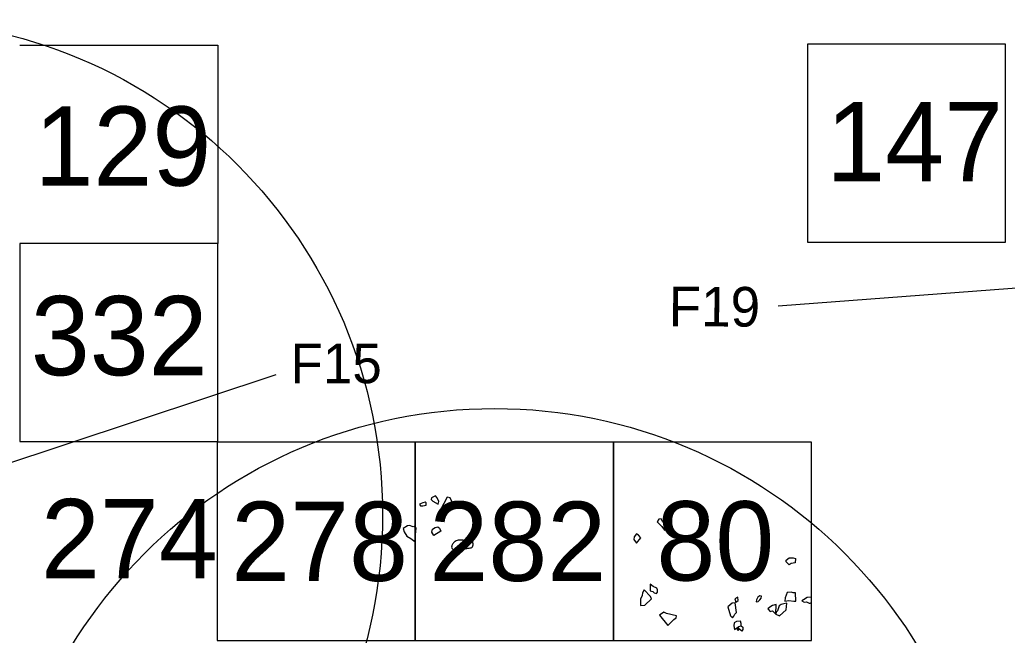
# Model space of a CAD drawing. Extents: x 99000 to 99350, y 90920 to 91217.
# Drawn here: x 99224.99 to 99249.91, y 91095.09 to 91110.62 of the extents above; entities that cross this region are included whole.
import ezdxf

# ---------------------------------------------------------------- set-up
doc = ezdxf.new("R2010")
doc.units = 0
for name, color, linetype in [('Feature Numbers', 7, 'Continuous'), ('House Areas', 7, 'Continuous'), ('Quadrat Lines', 7, 'Continuous'), ('Quadrat Numbers', 7, 'Continuous'), ('Stone', 7, 'Continuous')]:
    doc.layers.add(name, color=color, linetype=linetype)

msp = doc.modelspace()

# ---------------------------------------------------------------- linework, layer by layer
at = {"layer": 'Feature Numbers'}
for p, q in [((99252.962, 91104.068), (99244.132, 91103.4)), ((99231.454, 91101.666), (99222.684, 91098.756))]:
    msp.add_line(p, q, dxfattribs=at)
at = {"layer": 'House Areas'}
for centre in [(99221.649, 91098.124), (99236.976, 91088.315)]:
    msp.add_circle(centre, 12.5, dxfattribs=at)
at = {"layer": 'Quadrat Lines'}
msp.add_lwpolyline([(99224.992, 91109.979), (99229.992, 91109.979), (99229.992, 91104.979)], dxfattribs=at)
for points in [[(99244.871, 91105.011), (99249.871, 91105.011), (99249.871, 91110.011), (99244.871, 91110.011)], [(99224.993, 91099.979), (99229.993, 91099.979), (99229.993, 91104.979), (99224.993, 91104.979)], [(99229.973, 91094.964), (99234.973, 91094.964), (99234.973, 91099.964), (99229.973, 91099.964)], [(99234.973, 91094.964), (99239.973, 91094.964), (99239.973, 91099.964), (99234.973, 91099.964)], [(99239.973, 91094.964), (99244.973, 91094.964), (99244.973, 91099.964), (99239.973, 91099.964)]]:
    msp.add_lwpolyline(points, close=True, dxfattribs=at)
at = {"layer": 'Stone'}
msp.add_line((99244.974, 91095.92), (99244.974, 91096.053), dxfattribs=at)
for points in [[(99235.224, 91098.455), (99235.164, 91098.439), (99235.083, 91098.401), (99235.107, 91098.358), (99235.161, 91098.358), (99235.247, 91098.376), (99235.247, 91098.439)], [(99235.486, 91098.608), (99235.38, 91098.561), (99235.371, 91098.52), (99235.418, 91098.475), (99235.555, 91098.403), (99235.564, 91098.468), (99235.528, 91098.565)], [(99235.781, 91098.581), (99235.61, 91098.261), (99235.745, 91098.241), (99235.835, 91098.25), (99235.968, 91098.304), (99235.85, 91098.565)], [(99241.176, 91098.032), (99241.116, 91098.024), (99241.081, 91097.956), (99241.195, 91097.834), (99241.263, 91097.746), (99241.318, 91097.754), (99241.346, 91097.861), (99241.211, 91097.968)], [(99234.776, 91097.858), (99234.671, 91097.79), (99234.689, 91097.703), (99234.761, 91097.592), (99234.862, 91097.538), (99234.964, 91097.46), (99234.993, 91097.793), (99234.943, 91097.835), (99234.916, 91097.826), (99234.824, 91097.862)], [(99235.391, 91097.696), (99235.409, 91097.768), (99235.475, 91097.815), (99235.542, 91097.829), (99235.585, 91097.795), (99235.616, 91097.723), (99235.445, 91097.613)], [(99240.554, 91097.651), (99240.498, 91097.576), (99240.49, 91097.513), (99240.558, 91097.418), (99240.669, 91097.548), (99240.605, 91097.616)], [(99244.568, 91097.034), (99244.558, 91096.919), (99244.462, 91096.904), (99244.406, 91096.868), (99244.333, 91096.945), (99244.332, 91096.985), (99244.406, 91097.05), (99244.507, 91097.049)], [(99240.753, 91096.243), (99240.703, 91096.162), (99240.7, 91096.099), (99240.659, 91096.005), (99240.656, 91095.844), (99240.77, 91095.852), (99240.93, 91096.016), (99240.911, 91096.074)], [(99240.897, 91096.381), (99240.902, 91096.218), (99240.969, 91096.198), (99240.999, 91096.162), (99241.06, 91096.146), (99241.088, 91096.179), (99241.085, 91096.24), (99241.066, 91096.281), (99240.98, 91096.326)], [(99243.113, 91096.058), (99243.035, 91096.013), (99243.063, 91095.928), (99243.124, 91095.969)], [(99243.664, 91096.09), (99243.618, 91096.055), (99243.584, 91095.989), (99243.576, 91095.937), (99243.624, 91095.949), (99243.668, 91095.987), (99243.7, 91096.027), (99243.712, 91096.08)], [(99244.355, 91096.171), (99244.311, 91096.038), (99244.3, 91095.958), (99244.397, 91095.969), (99244.527, 91095.95), (99244.574, 91095.953), (99244.571, 91096.163), (99244.505, 91096.166), (99244.457, 91096.185)], [(99243.047, 91095.914), (99242.969, 91095.9), (99242.861, 91095.814), (99242.928, 91095.587), (99242.975, 91095.537), (99243.008, 91095.576), (99243.041, 91095.626), (99243.08, 91095.667)], [(99244.076, 91095.872), (99243.984, 91095.842), (99243.921, 91095.803), (99243.868, 91095.759), (99243.926, 91095.695), (99243.987, 91095.712), (99244.073, 91095.626)], [(99244.347, 91095.9), (99244.272, 91095.889), (99244.203, 91095.87), (99244.156, 91095.836), (99244.112, 91095.712), (99244.076, 91095.679), (99244.073, 91095.626), (99244.167, 91095.585), (99244.336, 91095.734)], [(99241.243, 91095.675), (99241.135, 91095.604), (99241.345, 91095.341), (99241.495, 91095.49), (99241.555, 91095.532), (99241.561, 91095.587), (99241.309, 91095.64)], [(99243.177, 91095.446), (99243.078, 91095.443), (99243.022, 91095.405), (99243.013, 91095.332), (99243.027, 91095.238), (99243.136, 91095.317), (99243.198, 91095.333), (99243.195, 91095.39)], [(99243.104, 91095.29), (99243.096, 91095.227), (99243.134, 91095.223), (99243.125, 91095.274)], [(99243.198, 91095.333), (99243.242, 91095.298), (99243.242, 91095.239), (99243.21, 91095.195), (99243.125, 91095.274), (99243.136, 91095.317)]]:
    msp.add_lwpolyline(points, close=True, dxfattribs=at)
msp.add_lwpolyline([(99244.974, 91096.053), (99244.864, 91096.046), (99244.768, 91095.985), (99244.725, 91095.959), (99244.784, 91095.925), (99244.842, 91095.935), (99244.91, 91095.907), (99244.942, 91095.905), (99244.974, 91095.92)], dxfattribs=at)
msp.add_open_spline([(99235.938, 91097.26), (99235.891, 91097.271), (99235.883, 91097.347), (99235.925, 91097.411), (99235.976, 91097.47), (99236.029, 91097.489), (99236.089, 91097.491), (99236.152, 91097.493), (99236.218, 91097.487), (99236.267, 91097.482), (99236.32, 91097.483), (99236.362, 91097.485), (99236.394, 91097.482), (99236.426, 91097.455), (99236.432, 91097.404), (99236.432, 91097.345), (99236.405, 91097.3), (99236.367, 91097.302), (99236.299, 91097.289), (99236.243, 91097.279), (99236.142, 91097.266), (99235.938, 91097.26), (99235.938, 91097.26), (99235.938, 91097.26)], degree=3, dxfattribs=at)

# ---------------------------------------------------------------- texts
at = {"layer": 'Feature Numbers'}
msp.add_text('F19', height=1, rotation=359.8, dxfattribs=at).set_placement((99241.369, 91102.889))
msp.add_text('F15', height=1, dxfattribs=at).set_placement((99231.825, 91101.454))
at = {"layer": 'Quadrat Numbers'}
for s, p in [('129', (99225.363, 91106.436)), ('147', (99245.343, 91106.551)), ('332', (99225.271, 91101.654)), ('274', (99225.527, 91096.532)), ('278', (99230.328, 91096.464)), ('282', (99235.328, 91096.464)), ('80', (99241.057, 91096.475))]:
    msp.add_text(s, height=2, dxfattribs=at).set_placement(p)

doc.saveas('drawing.dxf')
